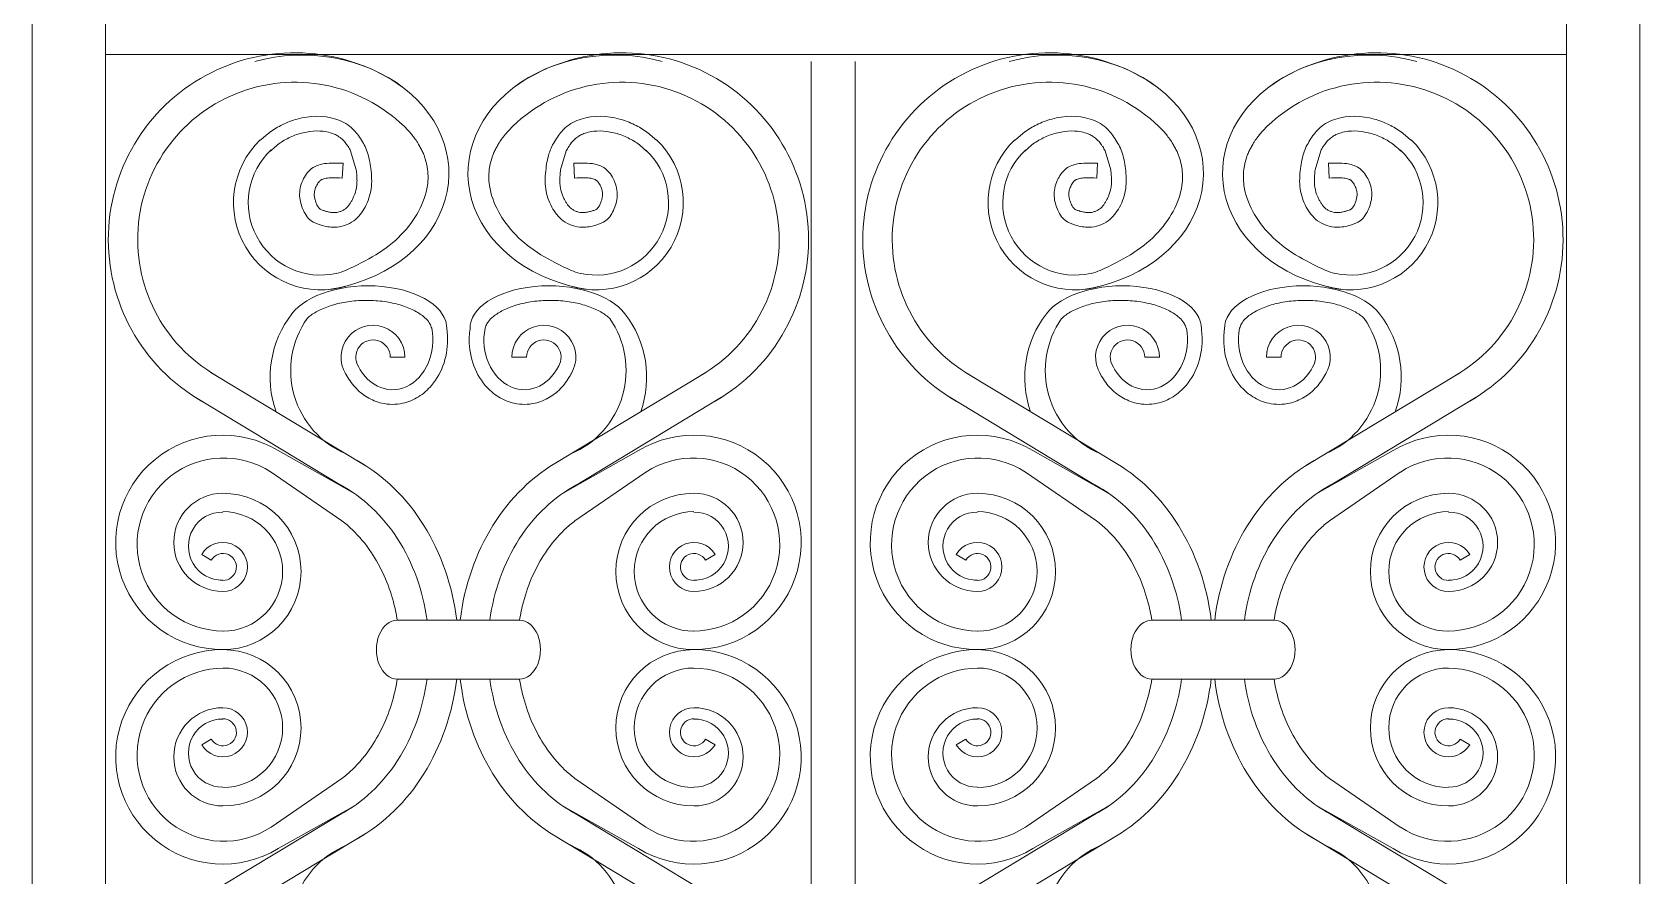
# Model space of a CAD drawing. Header units: millimetres. Extents: x -644 to 652, y 0 to 1491.
# Drawn here: x -644.4 to -329.4, y 158.7 to 324 of the extents above; entities that cross this region are included whole.
import ezdxf

# ---------------------------------------------------------------- set-up
doc = ezdxf.new("R2010")
doc.units = ezdxf.units.MM
doc.layers.add('ceco.net 171', color=7, linetype='Continuous')

msp = doc.modelspace()

# ---------------------------------------------------------------- linework, layer by layer
at = {"layer": 'ceco.net 171', "lineweight": 5}
for p, q in [((-343.8, 14.4), (-343.8, 1360.38)), ((-329.4, 0), (-329.4, 1360.38)), ((-644.4, 0), (-644.4, 1308.96)), ((-630, 14.4), (-630, 1294.56)), ((-630, 319.58), (-343.8, 319.58)), ((-491.76, 87.84), (-491.76, 318.24)), ((-483.12, 87.84), (-483.12, 318.24)), ((-580.91, 297), (-582, 300.74)), ((-540.85, 297), (-539.76, 300.74)), ((-433.07, 297), (-434.16, 300.74)), ((-393.02, 297), (-391.92, 300.74)), ((-583.64, 295.4), (-583.49, 298.28)), ((-538.12, 295.4), (-538.27, 298.28)), ((-435.8, 295.4), (-435.65, 298.28)), ((-390.29, 295.4), (-390.43, 298.28)), ((-574.23, 260.31), (-571.35, 260.31)), ((-547.53, 260.31), (-550.41, 260.31)), ((-426.4, 260.31), (-423.52, 260.31)), ((-399.69, 260.31), (-402.57, 260.31)), ((-609.36, 257.33), (-578.8, 238.9)), ((-512.4, 257.33), (-542.96, 238.9)), ((-461.52, 257.33), (-430.96, 238.9)), ((-364.56, 257.33), (-395.13, 238.9)), ((-612.44, 252.46), (-581.25, 233.61)), ((-509.32, 252.46), (-540.51, 233.61)), ((-464.6, 252.46), (-433.42, 233.61)), ((-361.49, 252.46), (-392.67, 233.61)), ((-596.17, 242.02), (-581.25, 233.61)), ((-525.59, 242.02), (-540.51, 233.61)), ((-448.33, 242.02), (-433.42, 233.61)), ((-377.76, 242.02), (-392.67, 233.61)), ((-583.72, 228.29), (-597.59, 237.8)), ((-538.04, 228.29), (-524.17, 237.8)), ((-435.89, 228.29), (-449.76, 237.8)), ((-390.2, 228.29), (-376.33, 237.8)), ((-609.32, 220.57), (-611.18, 221.66)), ((-512.44, 220.57), (-510.58, 221.66)), ((-461.48, 220.57), (-463.34, 221.66)), ((-364.61, 220.57), (-362.74, 221.66)), ((-572.85, 208.8), (-548.91, 208.8)), ((-425.02, 208.8), (-401.07, 208.8)), ((-572.85, 197.28), (-548.91, 197.28)), ((-425.02, 197.28), (-401.07, 197.28)), ((-609.32, 185.51), (-611.18, 184.42)), ((-512.44, 185.51), (-510.58, 184.42)), ((-461.48, 185.51), (-463.34, 184.42)), ((-364.61, 185.51), (-362.74, 184.42)), ((-583.72, 177.79), (-597.59, 168.28)), ((-538.04, 177.79), (-524.17, 168.28)), ((-435.89, 177.79), (-449.76, 168.28)), ((-390.2, 177.79), (-376.33, 168.28)), ((-612.44, 153.62), (-581.25, 172.47)), ((-596.17, 164.06), (-581.25, 172.47)), ((-509.32, 153.62), (-540.51, 172.47)), ((-525.59, 164.06), (-540.51, 172.47)), ((-464.6, 153.62), (-433.42, 172.47)), ((-448.33, 164.06), (-433.42, 172.47)), ((-361.49, 153.62), (-392.67, 172.47)), ((-377.76, 164.06), (-392.67, 172.47)), ((-609.36, 148.75), (-578.8, 167.18)), ((-512.4, 148.75), (-542.96, 167.18)), ((-461.52, 148.75), (-430.96, 167.18)), ((-364.56, 148.75), (-395.13, 167.18))]:
    msp.add_line(p, q, dxfattribs=at)
for centre, radius, start, end in [((-592.92, 283.37), 36.56, 54.7392, 239.9728), ((-528.84, 283.37), 36.56, 300.0272, 125.2608), ((-445.08, 283.37), 36.56, 54.7392, 239.9728), ((-381, 283.37), 36.56, 300.0272, 125.2608), ((-592.92, 283.37), 30.8, 41.7753, 240.0947), ((-528.84, 283.37), 30.8, 299.9053, 138.2247), ((-445.08, 283.37), 30.8, 41.7753, 240.0947), ((-381, 283.37), 30.8, 299.9053, 138.2247), ((-587.87, 290.58), 17.07, 133.9258, 287.5984), ((-533.89, 290.58), 17.07, 252.4016, 46.0742), ((-440.04, 290.58), 17.07, 133.9258, 287.5984), ((-386.05, 290.58), 17.07, 252.4016, 46.0742), ((-587.87, 290.58), 14.19, 133.0671, 282.7691), ((-533.89, 290.58), 14.19, 257.2309, 46.9329), ((-440.04, 290.58), 14.19, 133.0671, 282.7691), ((-386.05, 290.58), 14.19, 257.2309, 46.9329), ((-577.59, 256.41), 20.18, 142.0673, 199.6088), ((-576, 257.71), 17.74, 144.969, 247.2034), ((-545.76, 257.71), 17.74, 292.7966, 35.031), ((-544.17, 256.41), 20.18, 340.3912, 37.9327), ((-429.75, 256.41), 20.18, 142.0673, 199.6088), ((-428.16, 257.71), 17.74, 144.969, 247.2034), ((-397.93, 257.71), 17.74, 292.7966, 35.031), ((-396.33, 256.41), 20.18, 340.3912, 37.9327), ((-577.62, 260.31), 6.26, 0, 211.8305), ((-544.14, 260.31), 6.26, 328.1695, 180), ((-429.78, 260.31), 6.26, 0, 211.8305), ((-396.31, 260.31), 6.26, 328.1695, 180), ((-577.62, 260.31), 3.38, 0, 213.3605), ((-544.14, 260.31), 3.38, 326.6395, 180), ((-429.78, 260.31), 3.38, 0, 213.3605), ((-396.31, 260.31), 3.38, 326.6395, 180), ((-607.03, 224.04), 21, 58.8535, 270), ((-514.73, 224.04), 21, 270, 121.1465), ((-459.19, 224.04), 21, 58.8535, 270), ((-366.89, 224.04), 21, 270, 121.1465), ((-606.88, 223.62), 16.95, 56.7739, 269.8309), ((-514.88, 223.62), 16.95, 270.1691, 123.2261), ((-459.05, 223.62), 16.95, 56.7739, 269.8309), ((-367.04, 223.62), 16.95, 270.1691, 123.2261), ((-607.03, 224.04), 9.62, 90, 270), ((-607.03, 218.35), 15.31, 270, 90), ((-514.73, 218.35), 15.31, 90, 270), ((-514.73, 224.04), 9.62, 270, 90), ((-459.19, 224.04), 9.62, 90, 270), ((-459.19, 218.35), 15.31, 270, 90), ((-366.89, 218.35), 15.31, 90, 270), ((-366.89, 224.04), 9.62, 270, 90), ((-607.12, 223.3), 6.67, 89.2306, 270.7694), ((-607.03, 218.35), 11.71, 270, 90), ((-514.73, 218.35), 11.71, 90, 270), ((-514.64, 223.3), 6.67, 269.2306, 90.7694), ((-459.28, 223.3), 6.67, 89.2306, 270.7694), ((-459.19, 218.35), 11.71, 270, 90), ((-366.89, 218.35), 11.71, 90, 270), ((-366.8, 223.3), 6.67, 269.2306, 90.7694), ((-607.03, 219.23), 4.81, 270, 149.668), ((-514.73, 219.23), 4.81, 30.332, 270), ((-459.19, 219.23), 4.81, 270, 149.668), ((-366.89, 219.23), 4.81, 30.332, 270), ((-607.03, 219.23), 2.65, 257.8751, 149.668), ((-514.73, 219.23), 2.65, 30.332, 282.1249), ((-459.19, 219.23), 2.65, 257.8751, 149.668), ((-366.89, 219.23), 2.65, 30.332, 282.1249), ((-607.03, 182.04), 21, 90, 301.1465), ((-607.03, 187.73), 15.31, 270, 90), ((-514.73, 187.73), 15.31, 90, 270), ((-514.73, 182.04), 21, 238.8535, 90), ((-459.19, 182.04), 21, 90, 301.1465), ((-459.19, 187.73), 15.31, 270, 90), ((-366.89, 187.73), 15.31, 90, 270), ((-366.89, 182.04), 21, 238.8535, 90), ((-606.88, 182.46), 16.95, 90.1691, 303.2261), ((-607.03, 187.73), 11.71, 270, 90), ((-514.73, 187.73), 11.71, 90, 270), ((-514.88, 182.46), 16.95, 236.7739, 89.8309), ((-459.05, 182.46), 16.95, 90.1691, 303.2261), ((-459.19, 187.73), 11.71, 270, 90), ((-366.89, 187.73), 11.71, 90, 270), ((-367.04, 182.46), 16.95, 236.7739, 89.8309), ((-607.03, 182.04), 9.62, 90, 270), ((-607.12, 182.78), 6.67, 89.2306, 270.7694), ((-607.03, 186.85), 4.81, 210.332, 90), ((-607.03, 186.85), 2.65, 210.332, 102.1249), ((-514.73, 186.85), 4.81, 90, 329.668), ((-514.73, 186.85), 2.65, 77.8751, 329.668), ((-514.73, 182.04), 9.62, 270, 90), ((-514.64, 182.78), 6.67, 269.2306, 90.7694), ((-459.19, 182.04), 9.62, 90, 270), ((-459.28, 182.78), 6.67, 89.2306, 270.7694), ((-459.19, 186.85), 4.81, 210.332, 90), ((-459.19, 186.85), 2.65, 210.332, 102.1249), ((-366.89, 186.85), 4.81, 90, 329.668), ((-366.89, 186.85), 2.65, 77.8751, 329.668), ((-366.89, 182.04), 9.62, 270, 90), ((-366.8, 182.78), 6.67, 269.2306, 90.7694), ((-576, 148.37), 17.74, 112.7966, 215.031), ((-545.76, 148.37), 17.74, 324.969, 67.2034), ((-428.16, 148.37), 17.74, 112.7966, 215.031), ((-397.93, 148.37), 17.74, 324.969, 67.2034)]:
    msp.add_arc(centre, radius, start, end, dxfattribs=at)
at = {"layer": 'ceco.net 171', "lineweight": 5, "extrusion": (0, 0, -1)}
for centre, major_axis, ratio, start_param, end_param in [((-591.48, 296.34), (28.73, 0), 0.80574, 4.382099, 7.67346), ((-443.64, 296.34), (28.73, 0), 0.80574, 4.382099, 7.67346), ((-578.9, 265.78), (15.75, 0.24), 0.540403, 3.533318, 6.304646), ((-431.06, 265.78), (15.75, 0.24), 0.540403, 3.533318, 6.304646), ((-573.78, 263.71), (-0.07, -9.76), 0.809333, 4.46848, 7.392493), ((-425.94, 263.71), (-0.07, -9.76), 0.809333, 4.46848, 7.392493), ((-595.44, 203.04), (0, 40.92), 0.844588, 0.439538, 1.429563), ((-447.6, 203.04), (0, 40.92), 0.844588, 0.439538, 1.429563), ((-572.85, 203.04), (0, -5.76), 0.714047, 6.283185, 9.424778), ((-425.02, 203.04), (0, -5.76), 0.714047, 6.283185, 9.424778), ((-526.32, 203.04), (0, -40.92), 0.844588, 0.439538, 1.429563), ((-378.48, 203.04), (0, -40.92), 0.844588, 0.439538, 1.429563)]:
    msp.add_ellipse(centre, major_axis=major_axis, ratio=ratio, start_param=start_param, end_param=end_param, dxfattribs=at)
at = {"layer": 'ceco.net 171', "lineweight": 5}
for centre, major_axis, ratio, start_param, end_param in [((-530.28, 296.34), (-28.73, 0), 0.80574, 4.382099, 7.67346), ((-382.44, 296.34), (-28.73, 0), 0.80574, 4.382099, 7.67346), ((-542.86, 265.78), (-15.75, 0.24), 0.540403, 3.533318, 6.304646), ((-395.02, 265.78), (-15.75, 0.24), 0.540403, 3.533318, 6.304646), ((-547.98, 263.71), (0.07, -9.76), 0.809333, 4.46848, 7.392493), ((-400.15, 263.71), (0.07, -9.76), 0.809333, 4.46848, 7.392493), ((-526.32, 203.04), (0, 40.92), 0.844588, 0.439538, 1.429563), ((-378.48, 203.04), (0, 40.92), 0.844588, 0.439538, 1.429563), ((-548.91, 203.04), (0, -5.76), 0.714047, 6.283185, 9.424778), ((-401.07, 203.04), (0, -5.76), 0.714047, 6.283185, 9.424778), ((-595.44, 203.04), (0, -40.92), 0.844588, 0.439538, 1.429563), ((-447.6, 203.04), (0, -40.92), 0.844588, 0.439538, 1.429563)]:
    msp.add_ellipse(centre, major_axis=major_axis, ratio=ratio, start_param=start_param, end_param=end_param, dxfattribs=at)
for points in [[(-599.66, 302.81), (-597.81, 304.38), (-595.39, 305.85), (-592.46, 306.95), (-584.93, 306.96), (-581.87, 305.28), (-580.07, 303.13), (-578.76, 300.55), (-578.04, 297.26), (-577.98, 293.3), (-579.18, 289.71), (-581.39, 287.02), (-585.17, 285.76), (-587.8, 286.18), (-589.78, 287.08), (-591.4, 289.41), (-592, 292.23), (-591.22, 295.28), (-589.36, 297.44), (-587.09, 298.22), (-583.49, 298.28)], [(-522.1, 302.81), (-523.95, 304.38), (-526.37, 305.85), (-529.3, 306.95), (-536.83, 306.96), (-539.89, 305.28), (-541.69, 303.13), (-543, 300.55), (-543.72, 297.26), (-543.78, 293.3), (-542.58, 289.71), (-540.37, 287.02), (-536.59, 285.76), (-533.96, 286.18), (-531.98, 287.08), (-530.36, 289.41), (-529.76, 292.23), (-530.54, 295.28), (-532.4, 297.44), (-534.67, 298.22), (-538.27, 298.28)], [(-451.82, 302.81), (-449.97, 304.38), (-447.56, 305.85), (-444.62, 306.95), (-437.09, 306.96), (-434.04, 305.28), (-432.24, 303.13), (-430.92, 300.55), (-430.2, 297.26), (-430.14, 293.3), (-431.34, 289.71), (-433.56, 287.02), (-437.33, 285.76), (-439.97, 286.18), (-441.95, 287.08), (-443.56, 289.41), (-444.16, 292.23), (-443.38, 295.28), (-441.53, 297.44), (-439.25, 298.22), (-435.65, 298.28)], [(-374.26, 302.81), (-376.11, 304.38), (-378.53, 305.85), (-381.46, 306.95), (-388.99, 306.96), (-392.05, 305.28), (-393.85, 303.13), (-395.17, 300.55), (-395.89, 297.26), (-395.95, 293.3), (-394.75, 289.71), (-392.53, 287.02), (-388.75, 285.76), (-386.12, 286.18), (-384.14, 287.08), (-382.52, 289.41), (-381.92, 292.23), (-382.7, 295.28), (-384.56, 297.44), (-386.84, 298.22), (-390.43, 298.28)], [(-567.54, 299.66), (-567.83, 300.39), (-568.24, 301.21), (-568.67, 301.99), (-569.02, 302.55), (-569.7, 303.5), (-570.07, 303.98)], [(-554.22, 299.66), (-553.93, 300.39), (-553.52, 301.21), (-553.09, 301.99), (-552.74, 302.55), (-552.06, 303.5), (-551.69, 303.98)], [(-419.71, 299.66), (-419.99, 300.39), (-420.4, 301.21), (-420.84, 301.99), (-421.18, 302.55), (-421.86, 303.5), (-422.23, 303.98)], [(-406.38, 299.66), (-406.1, 300.39), (-405.69, 301.21), (-405.25, 301.99), (-404.91, 302.55), (-404.23, 303.5), (-403.85, 303.98)]]:
    msp.add_spline(points, degree=3, dxfattribs=at)
for points, knots in [([(-597.73, 300.67), (-597.53, 300.85), (-597.33, 301.03), (-596.77, 301.53), (-596.42, 301.82), (-595.74, 302.33), (-595.38, 302.57), (-594.63, 303.01), (-594.23, 303.22), (-593.42, 303.59), (-593.01, 303.75), (-591.75, 304.19), (-590.86, 304.4), (-589.09, 304.63), (-588.22, 304.65), (-586.9, 304.5), (-586.43, 304.4), (-585.63, 304.17), (-585.3, 304.04), (-584.73, 303.78), (-584.5, 303.64), (-584.14, 303.41), (-584.01, 303.32), (-583.8, 303.14), (-583.71, 303.06), (-583.53, 302.89), (-583.43, 302.79), (-583.16, 302.49), (-582.97, 302.25), (-582.69, 301.85), (-582.59, 301.71), (-582.31, 301.28), (-582.14, 301.01), (-582, 300.74)], [0, 0, 0, 0, 1.123683, 1.123683, 3.371048, 3.371048, 5.618413, 5.618413, 7.865778, 7.865778, 10.113144, 10.113144, 14.607874, 14.607874, 19.102605, 19.102605, 21.78626, 21.78626, 23.843147, 23.843147, 25.512311, 25.512311, 26.580255, 26.580255, 27.424827, 27.424827, 28.2694, 28.2694, 29.958544, 29.958544, 30.86147, 30.86147, 32.479575, 32.479575, 32.479575, 32.479575]), ([(-524.03, 300.67), (-524.23, 300.85), (-524.43, 301.03), (-524.99, 301.53), (-525.34, 301.82), (-526.02, 302.33), (-526.38, 302.57), (-527.13, 303.01), (-527.53, 303.22), (-528.34, 303.59), (-528.75, 303.75), (-530.01, 304.19), (-530.9, 304.4), (-532.67, 304.63), (-533.54, 304.65), (-534.86, 304.5), (-535.33, 304.4), (-536.13, 304.17), (-536.46, 304.04), (-537.03, 303.78), (-537.26, 303.64), (-537.62, 303.41), (-537.75, 303.32), (-537.96, 303.14), (-538.05, 303.06), (-538.23, 302.89), (-538.33, 302.79), (-538.6, 302.49), (-538.79, 302.25), (-539.07, 301.85), (-539.17, 301.71), (-539.45, 301.28), (-539.62, 301.01), (-539.76, 300.74)], [0, 0, 0, 0, 1.123683, 1.123683, 3.371048, 3.371048, 5.618413, 5.618413, 7.865778, 7.865778, 10.113144, 10.113144, 14.607874, 14.607874, 19.102605, 19.102605, 21.78626, 21.78626, 23.843147, 23.843147, 25.512311, 25.512311, 26.580255, 26.580255, 27.424827, 27.424827, 28.2694, 28.2694, 29.958544, 29.958544, 30.86147, 30.86147, 32.479575, 32.479575, 32.479575, 32.479575]), ([(-449.89, 300.67), (-449.69, 300.85), (-449.5, 301.03), (-448.94, 301.53), (-448.58, 301.82), (-447.91, 302.33), (-447.55, 302.57), (-446.79, 303.01), (-446.4, 303.22), (-445.59, 303.59), (-445.18, 303.75), (-443.91, 304.19), (-443.02, 304.4), (-441.26, 304.63), (-440.38, 304.65), (-439.07, 304.5), (-438.59, 304.4), (-437.79, 304.17), (-437.46, 304.04), (-436.9, 303.78), (-436.66, 303.64), (-436.31, 303.41), (-436.18, 303.32), (-435.96, 303.14), (-435.87, 303.06), (-435.69, 302.89), (-435.6, 302.79), (-435.32, 302.49), (-435.13, 302.25), (-434.85, 301.85), (-434.75, 301.71), (-434.47, 301.28), (-434.31, 301.01), (-434.16, 300.74)], [0, 0, 0, 0, 1.123683, 1.123683, 3.371048, 3.371048, 5.618413, 5.618413, 7.865778, 7.865778, 10.113144, 10.113144, 14.607874, 14.607874, 19.102605, 19.102605, 21.78626, 21.78626, 23.843147, 23.843147, 25.512311, 25.512311, 26.580255, 26.580255, 27.424827, 27.424827, 28.2694, 28.2694, 29.958544, 29.958544, 30.86147, 30.86147, 32.479575, 32.479575, 32.479575, 32.479575]), ([(-376.2, 300.67), (-376.4, 300.85), (-376.59, 301.03), (-377.15, 301.53), (-377.5, 301.82), (-378.18, 302.33), (-378.54, 302.57), (-379.29, 303.01), (-379.69, 303.22), (-380.5, 303.59), (-380.91, 303.75), (-382.18, 304.19), (-383.06, 304.4), (-384.83, 304.63), (-385.7, 304.65), (-387.02, 304.5), (-387.49, 304.4), (-388.29, 304.17), (-388.63, 304.04), (-389.19, 303.78), (-389.43, 303.64), (-389.78, 303.41), (-389.91, 303.32), (-390.13, 303.14), (-390.21, 303.06), (-390.4, 302.89), (-390.49, 302.79), (-390.77, 302.49), (-390.95, 302.25), (-391.24, 301.85), (-391.34, 301.71), (-391.61, 301.28), (-391.78, 301.01), (-391.92, 300.74)], [0, 0, 0, 0, 1.123683, 1.123683, 3.371048, 3.371048, 5.618413, 5.618413, 7.865778, 7.865778, 10.113144, 10.113144, 14.607874, 14.607874, 19.102605, 19.102605, 21.78626, 21.78626, 23.843147, 23.843147, 25.512311, 25.512311, 26.580255, 26.580255, 27.424827, 27.424827, 28.2694, 28.2694, 29.958544, 29.958544, 30.86147, 30.86147, 32.479575, 32.479575, 32.479575, 32.479575]), ([(-567.54, 299.66), (-567.39, 299.21), (-567.26, 298.76), (-567.09, 298.05), (-567.04, 297.8), (-566.99, 297.54)], [6.1662406, 6.1662406, 6.1662406, 6.1662406, 6.2423348, 6.2423348, 6.2831853, 6.2831853, 6.2831853, 6.2831853]), ([(-554.22, 299.66), (-554.37, 299.21), (-554.5, 298.76), (-554.67, 298.05), (-554.72, 297.8), (-554.77, 297.54)], [6.1662406, 6.1662406, 6.1662406, 6.1662406, 6.2423348, 6.2423348, 6.2831853, 6.2831853, 6.2831853, 6.2831853]), ([(-419.71, 299.66), (-419.56, 299.21), (-419.42, 298.76), (-419.25, 298.05), (-419.2, 297.8), (-419.16, 297.54)], [6.1662406, 6.1662406, 6.1662406, 6.1662406, 6.2423348, 6.2423348, 6.2831853, 6.2831853, 6.2831853, 6.2831853]), ([(-406.38, 299.66), (-406.53, 299.21), (-406.66, 298.76), (-406.83, 298.05), (-406.88, 297.8), (-406.93, 297.54)], [6.1662406, 6.1662406, 6.1662406, 6.1662406, 6.2423348, 6.2423348, 6.2831853, 6.2831853, 6.2831853, 6.2831853]), ([(-580.91, 297), (-580.88, 296.82), (-580.86, 296.63), (-580.82, 296.27), (-580.81, 296.09), (-580.77, 295.56), (-580.75, 295.22), (-580.75, 294.59), (-580.76, 294.31), (-580.81, 293.81), (-580.84, 293.6), (-580.98, 292.88), (-581.13, 292.36), (-581.43, 291.64), (-581.53, 291.42), (-581.74, 291.02), (-581.84, 290.83), (-582.06, 290.48), (-582.17, 290.32), (-582.43, 289.98), (-582.58, 289.81), (-582.83, 289.56), (-582.93, 289.47), (-583.11, 289.33), (-583.19, 289.27), (-583.35, 289.16), (-583.44, 289.11), (-583.72, 288.97), (-583.93, 288.88), (-584.32, 288.76), (-584.51, 288.71), (-584.83, 288.66), (-584.96, 288.65), (-585.2, 288.64), (-585.31, 288.64), (-585.54, 288.65), (-585.66, 288.66), (-586.04, 288.7), (-586.32, 288.76), (-586.72, 288.86), (-586.83, 288.89), (-587.01, 288.95), (-587.1, 288.97), (-587.25, 289.02), (-587.32, 289.04), (-587.52, 289.11), (-587.64, 289.16), (-587.82, 289.24), (-587.89, 289.27), (-587.97, 289.32), (-588, 289.34), (-588.03, 289.36), (-588.04, 289.37), (-588.07, 289.39), (-588.08, 289.41), (-588.14, 289.46), (-588.18, 289.5), (-588.33, 289.69), (-588.46, 289.91), (-588.64, 290.28), (-588.69, 290.39), (-588.83, 290.73), (-588.9, 290.95), (-589.02, 291.38), (-589.06, 291.58), (-589.11, 291.9), (-589.12, 292.03), (-589.12, 292.26), (-589.12, 292.37), (-589.1, 292.59), (-589.08, 292.71), (-589.02, 293.06), (-588.95, 293.3), (-588.79, 293.7), (-588.72, 293.85), (-588.56, 294.15), (-588.48, 294.29), (-588.3, 294.55), (-588.2, 294.67), (-588.03, 294.84), (-587.96, 294.91), (-587.84, 294.99), (-587.81, 295.02), (-587.71, 295.07), (-587.65, 295.1), (-587.39, 295.21), (-587.11, 295.29), (-586.61, 295.38), (-586.41, 295.4), (-586.01, 295.44), (-585.79, 295.45), (-584.99, 295.47), (-584.35, 295.44), (-583.64, 295.4)], [39.40964, 39.40964, 39.40964, 39.40964, 40.263885, 40.263885, 41.11813, 41.11813, 42.826621, 42.826621, 44.415377, 44.415377, 45.682644, 45.682644, 48.730737, 48.730737, 50.027553, 50.027553, 51.202571, 51.202571, 52.377588, 52.377588, 53.886801, 53.886801, 54.92, 54.92, 55.697644, 55.697644, 56.475287, 56.475287, 58.030574, 58.030574, 59.400071, 59.400071, 60.375415, 60.375415, 61.213533, 61.213533, 62.051652, 62.051652, 63.727889, 63.727889, 64.280533, 64.280533, 64.707994, 64.707994, 65.135455, 65.135455, 65.990377, 65.990377, 66.748526, 66.748526, 67.248959, 67.248959, 67.632549, 67.632549, 68.01614, 68.01614, 68.78332, 68.78332, 70.650106, 70.650106, 71.353696, 71.353696, 72.760876, 72.760876, 74.187857, 74.187857, 75.172622, 75.172622, 76.054893, 76.054893, 76.937163, 76.937163, 78.701705, 78.701705, 79.831948, 79.831948, 80.962191, 80.962191, 82.190127, 82.190127, 83.285176, 83.285176, 84.004327, 84.004327, 84.723478, 84.723478, 86.746625, 86.746625, 87.89711, 87.89711, 89.047594, 89.047594, 92.020926, 92.020926, 92.020926, 92.020926]), ([(-566.99, 297.54), (-566.8, 296.36), (-566.78, 295.15), (-567.21, 292.21), (-567.82, 290.51), (-569.58, 287.24), (-570.73, 285.68), (-573.54, 282.81), (-575.2, 281.5), (-578.9, 279.27), (-580.87, 278.23), (-583.54, 277.06), (-584.13, 276.89), (-584.74, 276.73)], [6.283185, 6.283185, 6.283185, 6.283185, 6.470715, 6.470715, 6.734977, 6.734977, 6.999238, 6.999238, 7.2635, 7.2635, 7.527762, 7.527762, 7.597233, 7.597233, 7.597233, 7.597233]), ([(-554.77, 297.54), (-554.96, 296.36), (-554.98, 295.15), (-554.55, 292.21), (-553.94, 290.51), (-552.18, 287.24), (-551.03, 285.68), (-548.22, 282.81), (-546.56, 281.5), (-542.86, 279.27), (-540.89, 278.23), (-538.22, 277.06), (-537.63, 276.89), (-537.02, 276.73)], [6.283185, 6.283185, 6.283185, 6.283185, 6.470715, 6.470715, 6.734977, 6.734977, 6.999238, 6.999238, 7.2635, 7.2635, 7.527762, 7.527762, 7.597233, 7.597233, 7.597233, 7.597233]), ([(-540.85, 297), (-540.88, 296.82), (-540.9, 296.63), (-540.94, 296.27), (-540.95, 296.09), (-540.99, 295.56), (-541.01, 295.22), (-541.01, 294.59), (-541, 294.31), (-540.95, 293.81), (-540.92, 293.6), (-540.78, 292.88), (-540.63, 292.36), (-540.33, 291.64), (-540.23, 291.42), (-540.02, 291.02), (-539.92, 290.83), (-539.7, 290.48), (-539.59, 290.32), (-539.33, 289.98), (-539.18, 289.81), (-538.93, 289.56), (-538.83, 289.47), (-538.65, 289.33), (-538.57, 289.27), (-538.41, 289.16), (-538.32, 289.11), (-538.04, 288.97), (-537.83, 288.88), (-537.44, 288.76), (-537.25, 288.71), (-536.93, 288.66), (-536.8, 288.65), (-536.56, 288.64), (-536.45, 288.64), (-536.22, 288.65), (-536.1, 288.66), (-535.72, 288.7), (-535.44, 288.76), (-535.04, 288.86), (-534.93, 288.89), (-534.75, 288.95), (-534.66, 288.97), (-534.51, 289.02), (-534.44, 289.04), (-534.24, 289.11), (-534.12, 289.16), (-533.94, 289.24), (-533.87, 289.27), (-533.79, 289.32), (-533.76, 289.34), (-533.73, 289.36), (-533.72, 289.37), (-533.69, 289.39), (-533.68, 289.41), (-533.62, 289.46), (-533.58, 289.5), (-533.43, 289.69), (-533.3, 289.91), (-533.12, 290.28), (-533.07, 290.39), (-532.93, 290.73), (-532.86, 290.95), (-532.74, 291.38), (-532.7, 291.58), (-532.65, 291.9), (-532.64, 292.03), (-532.64, 292.26), (-532.64, 292.37), (-532.66, 292.59), (-532.68, 292.71), (-532.74, 293.06), (-532.81, 293.3), (-532.97, 293.7), (-533.04, 293.85), (-533.2, 294.15), (-533.28, 294.29), (-533.46, 294.55), (-533.56, 294.67), (-533.73, 294.84), (-533.8, 294.91), (-533.92, 294.99), (-533.95, 295.02), (-534.05, 295.07), (-534.11, 295.1), (-534.37, 295.21), (-534.65, 295.29), (-535.15, 295.38), (-535.35, 295.4), (-535.75, 295.44), (-535.97, 295.45), (-536.77, 295.47), (-537.41, 295.44), (-538.12, 295.4)], [39.40964, 39.40964, 39.40964, 39.40964, 40.263885, 40.263885, 41.11813, 41.11813, 42.826621, 42.826621, 44.415377, 44.415377, 45.682644, 45.682644, 48.730737, 48.730737, 50.027553, 50.027553, 51.202571, 51.202571, 52.377588, 52.377588, 53.886801, 53.886801, 54.92, 54.92, 55.697644, 55.697644, 56.475287, 56.475287, 58.030574, 58.030574, 59.400071, 59.400071, 60.375415, 60.375415, 61.213533, 61.213533, 62.051652, 62.051652, 63.727889, 63.727889, 64.280533, 64.280533, 64.707994, 64.707994, 65.135455, 65.135455, 65.990377, 65.990377, 66.748526, 66.748526, 67.248959, 67.248959, 67.632549, 67.632549, 68.01614, 68.01614, 68.78332, 68.78332, 70.650106, 70.650106, 71.353696, 71.353696, 72.760876, 72.760876, 74.187857, 74.187857, 75.172622, 75.172622, 76.054893, 76.054893, 76.937163, 76.937163, 78.701705, 78.701705, 79.831948, 79.831948, 80.962191, 80.962191, 82.190127, 82.190127, 83.285176, 83.285176, 84.004327, 84.004327, 84.723478, 84.723478, 86.746625, 86.746625, 87.89711, 87.89711, 89.047594, 89.047594, 92.020926, 92.020926, 92.020926, 92.020926]), ([(-433.07, 297), (-433.05, 296.82), (-433.02, 296.63), (-432.99, 296.27), (-432.97, 296.09), (-432.93, 295.56), (-432.92, 295.22), (-432.91, 294.59), (-432.93, 294.31), (-432.97, 293.81), (-433, 293.6), (-433.14, 292.88), (-433.3, 292.36), (-433.6, 291.64), (-433.7, 291.42), (-433.9, 291.02), (-434.01, 290.83), (-434.22, 290.48), (-434.33, 290.32), (-434.59, 289.98), (-434.74, 289.81), (-434.99, 289.56), (-435.09, 289.47), (-435.27, 289.33), (-435.35, 289.27), (-435.52, 289.16), (-435.61, 289.11), (-435.89, 288.97), (-436.09, 288.88), (-436.48, 288.76), (-436.67, 288.71), (-436.99, 288.66), (-437.12, 288.65), (-437.36, 288.64), (-437.47, 288.64), (-437.7, 288.65), (-437.82, 288.66), (-438.2, 288.7), (-438.48, 288.76), (-438.88, 288.86), (-438.99, 288.89), (-439.18, 288.95), (-439.26, 288.97), (-439.41, 289.02), (-439.48, 289.04), (-439.69, 289.11), (-439.8, 289.16), (-439.98, 289.24), (-440.05, 289.27), (-440.13, 289.32), (-440.16, 289.34), (-440.19, 289.36), (-440.2, 289.37), (-440.23, 289.39), (-440.25, 289.41), (-440.3, 289.46), (-440.34, 289.5), (-440.49, 289.69), (-440.63, 289.91), (-440.8, 290.28), (-440.85, 290.39), (-440.99, 290.73), (-441.07, 290.95), (-441.19, 291.38), (-441.23, 291.58), (-441.27, 291.9), (-441.28, 292.03), (-441.28, 292.26), (-441.28, 292.37), (-441.26, 292.59), (-441.24, 292.71), (-441.18, 293.06), (-441.11, 293.3), (-440.95, 293.7), (-440.88, 293.85), (-440.72, 294.15), (-440.64, 294.29), (-440.46, 294.55), (-440.36, 294.67), (-440.19, 294.84), (-440.12, 294.91), (-440.01, 294.99), (-439.97, 295.02), (-439.87, 295.07), (-439.81, 295.1), (-439.55, 295.21), (-439.28, 295.29), (-438.77, 295.38), (-438.58, 295.4), (-438.17, 295.44), (-437.96, 295.45), (-437.16, 295.47), (-436.51, 295.44), (-435.8, 295.4)], [39.40964, 39.40964, 39.40964, 39.40964, 40.263885, 40.263885, 41.11813, 41.11813, 42.826621, 42.826621, 44.415377, 44.415377, 45.682644, 45.682644, 48.730737, 48.730737, 50.027553, 50.027553, 51.202571, 51.202571, 52.377588, 52.377588, 53.886801, 53.886801, 54.92, 54.92, 55.697644, 55.697644, 56.475287, 56.475287, 58.030574, 58.030574, 59.400071, 59.400071, 60.375415, 60.375415, 61.213533, 61.213533, 62.051652, 62.051652, 63.727889, 63.727889, 64.280533, 64.280533, 64.707994, 64.707994, 65.135455, 65.135455, 65.990377, 65.990377, 66.748526, 66.748526, 67.248959, 67.248959, 67.632549, 67.632549, 68.01614, 68.01614, 68.78332, 68.78332, 70.650106, 70.650106, 71.353696, 71.353696, 72.760876, 72.760876, 74.187857, 74.187857, 75.172622, 75.172622, 76.054893, 76.054893, 76.937163, 76.937163, 78.701705, 78.701705, 79.831948, 79.831948, 80.962191, 80.962191, 82.190127, 82.190127, 83.285176, 83.285176, 84.004327, 84.004327, 84.723478, 84.723478, 86.746625, 86.746625, 87.89711, 87.89711, 89.047594, 89.047594, 92.020926, 92.020926, 92.020926, 92.020926]), ([(-419.16, 297.54), (-418.97, 296.36), (-418.94, 295.15), (-419.38, 292.21), (-419.98, 290.51), (-421.74, 287.24), (-422.9, 285.68), (-425.71, 282.81), (-427.36, 281.5), (-431.06, 279.27), (-433.04, 278.23), (-435.7, 277.06), (-436.3, 276.89), (-436.9, 276.73)], [6.283185, 6.283185, 6.283185, 6.283185, 6.470715, 6.470715, 6.734977, 6.734977, 6.999238, 6.999238, 7.2635, 7.2635, 7.527762, 7.527762, 7.597233, 7.597233, 7.597233, 7.597233]), ([(-406.93, 297.54), (-407.12, 296.36), (-407.14, 295.15), (-406.71, 292.21), (-406.11, 290.51), (-404.35, 287.24), (-403.19, 285.68), (-400.38, 282.81), (-398.72, 281.5), (-395.03, 279.27), (-393.05, 278.23), (-390.38, 277.06), (-389.79, 276.89), (-389.19, 276.73)], [6.283185, 6.283185, 6.283185, 6.283185, 6.470715, 6.470715, 6.734977, 6.734977, 6.999238, 6.999238, 7.2635, 7.2635, 7.527762, 7.527762, 7.597233, 7.597233, 7.597233, 7.597233]), ([(-393.02, 297), (-393.04, 296.82), (-393.06, 296.63), (-393.1, 296.27), (-393.12, 296.09), (-393.16, 295.56), (-393.17, 295.22), (-393.17, 294.59), (-393.16, 294.31), (-393.11, 293.81), (-393.08, 293.6), (-392.95, 292.88), (-392.79, 292.36), (-392.49, 291.64), (-392.39, 291.42), (-392.18, 291.02), (-392.08, 290.83), (-391.86, 290.48), (-391.75, 290.32), (-391.49, 289.98), (-391.35, 289.81), (-391.1, 289.56), (-390.99, 289.47), (-390.82, 289.33), (-390.74, 289.27), (-390.57, 289.16), (-390.48, 289.11), (-390.2, 288.97), (-390, 288.88), (-389.6, 288.76), (-389.42, 288.71), (-389.09, 288.66), (-388.96, 288.65), (-388.72, 288.64), (-388.61, 288.64), (-388.38, 288.65), (-388.26, 288.66), (-387.88, 288.7), (-387.61, 288.76), (-387.2, 288.86), (-387.1, 288.89), (-386.91, 288.95), (-386.83, 288.97), (-386.67, 289.02), (-386.6, 289.04), (-386.4, 289.11), (-386.28, 289.16), (-386.1, 289.24), (-386.03, 289.27), (-385.95, 289.32), (-385.93, 289.34), (-385.89, 289.36), (-385.88, 289.37), (-385.85, 289.39), (-385.84, 289.41), (-385.79, 289.46), (-385.75, 289.5), (-385.59, 289.69), (-385.46, 289.91), (-385.28, 290.28), (-385.24, 290.39), (-385.1, 290.73), (-385.02, 290.95), (-384.9, 291.38), (-384.86, 291.58), (-384.82, 291.9), (-384.81, 292.03), (-384.8, 292.26), (-384.81, 292.37), (-384.82, 292.59), (-384.84, 292.71), (-384.91, 293.06), (-384.98, 293.3), (-385.13, 293.7), (-385.2, 293.85), (-385.36, 294.15), (-385.45, 294.29), (-385.63, 294.55), (-385.72, 294.67), (-385.89, 294.84), (-385.97, 294.91), (-386.08, 294.99), (-386.12, 295.02), (-386.22, 295.07), (-386.27, 295.1), (-386.54, 295.21), (-386.81, 295.29), (-387.31, 295.38), (-387.51, 295.4), (-387.92, 295.44), (-388.13, 295.45), (-388.93, 295.47), (-389.57, 295.44), (-390.29, 295.4)], [39.40964, 39.40964, 39.40964, 39.40964, 40.263885, 40.263885, 41.11813, 41.11813, 42.826621, 42.826621, 44.415377, 44.415377, 45.682644, 45.682644, 48.730737, 48.730737, 50.027553, 50.027553, 51.202571, 51.202571, 52.377588, 52.377588, 53.886801, 53.886801, 54.92, 54.92, 55.697644, 55.697644, 56.475287, 56.475287, 58.030574, 58.030574, 59.400071, 59.400071, 60.375415, 60.375415, 61.213533, 61.213533, 62.051652, 62.051652, 63.727889, 63.727889, 64.280533, 64.280533, 64.707994, 64.707994, 65.135455, 65.135455, 65.990377, 65.990377, 66.748526, 66.748526, 67.248959, 67.248959, 67.632549, 67.632549, 68.01614, 68.01614, 68.78332, 68.78332, 70.650106, 70.650106, 71.353696, 71.353696, 72.760876, 72.760876, 74.187857, 74.187857, 75.172622, 75.172622, 76.054893, 76.054893, 76.937163, 76.937163, 78.701705, 78.701705, 79.831948, 79.831948, 80.962191, 80.962191, 82.190127, 82.190127, 83.285176, 83.285176, 84.004327, 84.004327, 84.723478, 84.723478, 86.746625, 86.746625, 87.89711, 87.89711, 89.047594, 89.047594, 92.020926, 92.020926, 92.020926, 92.020926]), ([(-590.52, 267.89), (-590.35, 268.06), (-590.15, 268.23), (-589.4, 268.82), (-588.73, 269.23), (-587.16, 269.98), (-586.26, 270.32), (-584.3, 270.88), (-583.24, 271.09), (-581.05, 271.38), (-579.91, 271.45), (-577.63, 271.44), (-576.5, 271.35), (-574.31, 271.05), (-573.26, 270.82), (-571.33, 270.25), (-570.44, 269.9), (-568.91, 269.14), (-568.26, 268.72), (-567.32, 267.96), (-567, 267.62), (-566.52, 266.99), (-566.37, 266.7), (-566.22, 266.29), (-566.19, 266.15), (-566.1, 266.01)], [6.793087, 6.793087, 6.793087, 6.793087, 6.89192, 6.89192, 7.134711, 7.134711, 7.377503, 7.377503, 7.620294, 7.620294, 7.863086, 7.863086, 8.105877, 8.105877, 8.348668, 8.348668, 8.59146, 8.59146, 8.834251, 8.834251, 9.032791, 9.032791, 9.231331, 9.231331, 9.352602, 9.352602, 9.352602, 9.352602]), ([(-531.24, 267.89), (-531.41, 268.06), (-531.61, 268.23), (-532.36, 268.82), (-533.03, 269.23), (-534.6, 269.98), (-535.5, 270.32), (-537.46, 270.88), (-538.52, 271.09), (-540.71, 271.38), (-541.85, 271.45), (-544.13, 271.44), (-545.26, 271.35), (-547.45, 271.05), (-548.5, 270.82), (-550.43, 270.25), (-551.32, 269.9), (-552.85, 269.14), (-553.5, 268.72), (-554.44, 267.96), (-554.76, 267.62), (-555.24, 266.99), (-555.39, 266.7), (-555.54, 266.29), (-555.57, 266.15), (-555.66, 266.01)], [6.793087, 6.793087, 6.793087, 6.793087, 6.89192, 6.89192, 7.134711, 7.134711, 7.377503, 7.377503, 7.620294, 7.620294, 7.863086, 7.863086, 8.105877, 8.105877, 8.348668, 8.348668, 8.59146, 8.59146, 8.834251, 8.834251, 9.032791, 9.032791, 9.231331, 9.231331, 9.352602, 9.352602, 9.352602, 9.352602]), ([(-442.68, 267.89), (-442.51, 268.06), (-442.32, 268.23), (-441.57, 268.82), (-440.9, 269.23), (-439.32, 269.98), (-438.42, 270.32), (-436.47, 270.88), (-435.41, 271.09), (-433.21, 271.38), (-432.07, 271.45), (-429.8, 271.44), (-428.66, 271.35), (-426.48, 271.05), (-425.43, 270.82), (-423.49, 270.25), (-422.61, 269.9), (-421.07, 269.14), (-420.42, 268.72), (-419.49, 267.96), (-419.16, 267.62), (-418.68, 266.99), (-418.53, 266.7), (-418.39, 266.29), (-418.35, 266.15), (-418.26, 266.01)], [6.793087, 6.793087, 6.793087, 6.793087, 6.89192, 6.89192, 7.134711, 7.134711, 7.377503, 7.377503, 7.620294, 7.620294, 7.863086, 7.863086, 8.105877, 8.105877, 8.348668, 8.348668, 8.59146, 8.59146, 8.834251, 8.834251, 9.032791, 9.032791, 9.231331, 9.231331, 9.352602, 9.352602, 9.352602, 9.352602]), ([(-383.4, 267.89), (-383.57, 268.06), (-383.77, 268.23), (-384.52, 268.82), (-385.19, 269.23), (-386.76, 269.98), (-387.66, 270.32), (-389.62, 270.88), (-390.68, 271.09), (-392.88, 271.38), (-394.01, 271.45), (-396.29, 271.44), (-397.42, 271.35), (-399.61, 271.05), (-400.66, 270.82), (-402.59, 270.25), (-403.48, 269.9), (-405.02, 269.14), (-405.67, 268.72), (-406.6, 267.96), (-406.93, 267.62), (-407.4, 266.99), (-407.55, 266.7), (-407.7, 266.29), (-407.73, 266.15), (-407.82, 266.01)], [6.793087, 6.793087, 6.793087, 6.793087, 6.89192, 6.89192, 7.134711, 7.134711, 7.377503, 7.377503, 7.620294, 7.620294, 7.863086, 7.863086, 8.105877, 8.105877, 8.348668, 8.348668, 8.59146, 8.59146, 8.834251, 8.834251, 9.032791, 9.032791, 9.231331, 9.231331, 9.352602, 9.352602, 9.352602, 9.352602]), ([(-563.15, 265.8), (-563.08, 265.33), (-563.03, 264.85), (-562.94, 262.63), (-563.17, 260.87), (-564.23, 257.59), (-565.06, 256.07), (-566.89, 253.91), (-567.75, 253.16), (-569.66, 251.96), (-570.71, 251.53), (-572.48, 251.14), (-573.17, 251.07), (-573.87, 251.07)], [4.532225, 4.532225, 4.532225, 4.532225, 4.65156, 4.65156, 5.083529, 5.083529, 5.515498, 5.515498, 5.808801, 5.808801, 6.102103, 6.102103, 6.283185, 6.283185, 6.283185, 6.283185]), ([(-558.61, 265.8), (-558.68, 265.33), (-558.73, 264.85), (-558.82, 262.63), (-558.59, 260.87), (-557.53, 257.59), (-556.7, 256.07), (-554.87, 253.91), (-554.01, 253.16), (-552.1, 251.96), (-551.05, 251.53), (-549.28, 251.14), (-548.59, 251.07), (-547.89, 251.07)], [4.532225, 4.532225, 4.532225, 4.532225, 4.65156, 4.65156, 5.083529, 5.083529, 5.515498, 5.515498, 5.808801, 5.808801, 6.102103, 6.102103, 6.283185, 6.283185, 6.283185, 6.283185]), ([(-415.31, 265.8), (-415.24, 265.33), (-415.2, 264.85), (-415.1, 262.63), (-415.34, 260.87), (-416.4, 257.59), (-417.22, 256.07), (-419.05, 253.91), (-419.91, 253.16), (-421.82, 251.96), (-422.87, 251.53), (-424.64, 251.14), (-425.34, 251.07), (-426.03, 251.07)], [4.532225, 4.532225, 4.532225, 4.532225, 4.65156, 4.65156, 5.083529, 5.083529, 5.515498, 5.515498, 5.808801, 5.808801, 6.102103, 6.102103, 6.283185, 6.283185, 6.283185, 6.283185]), ([(-410.78, 265.8), (-410.84, 265.33), (-410.89, 264.85), (-410.98, 262.63), (-410.75, 260.87), (-409.69, 257.59), (-408.86, 256.07), (-407.03, 253.91), (-406.17, 253.16), (-404.26, 251.96), (-403.21, 251.53), (-401.44, 251.14), (-400.75, 251.07), (-400.06, 251.07)], [4.532225, 4.532225, 4.532225, 4.532225, 4.65156, 4.65156, 5.083529, 5.083529, 5.515498, 5.515498, 5.808801, 5.808801, 6.102103, 6.102103, 6.283185, 6.283185, 6.283185, 6.283185]), ([(-573.87, 251.07), (-574.55, 251.08), (-575.23, 251.16), (-576.89, 251.54), (-577.86, 251.94), (-579.62, 253), (-580.43, 253.67), (-581.84, 255.2), (-582.44, 256.07), (-582.97, 257.08), (-583.01, 257.14), (-583.04, 257.21)], [6.283185, 6.283185, 6.283185, 6.283185, 6.461841, 6.461841, 6.730486, 6.730486, 6.99913, 6.99913, 7.267775, 7.267775, 7.286813, 7.286813, 7.286813, 7.286813]), ([(-547.89, 251.07), (-547.21, 251.08), (-546.53, 251.16), (-544.87, 251.54), (-543.9, 251.94), (-542.14, 253), (-541.33, 253.67), (-539.92, 255.2), (-539.32, 256.07), (-538.79, 257.08), (-538.75, 257.14), (-538.72, 257.21)], [6.283185, 6.283185, 6.283185, 6.283185, 6.461841, 6.461841, 6.730486, 6.730486, 6.99913, 6.99913, 7.267775, 7.267775, 7.286813, 7.286813, 7.286813, 7.286813]), ([(-426.03, 251.07), (-426.71, 251.08), (-427.39, 251.16), (-429.06, 251.54), (-430.02, 251.94), (-431.79, 253), (-432.59, 253.67), (-434, 255.2), (-434.61, 256.07), (-435.14, 257.08), (-435.17, 257.14), (-435.21, 257.21)], [6.283185, 6.283185, 6.283185, 6.283185, 6.461841, 6.461841, 6.730486, 6.730486, 6.99913, 6.99913, 7.267775, 7.267775, 7.286813, 7.286813, 7.286813, 7.286813]), ([(-400.06, 251.07), (-399.38, 251.08), (-398.69, 251.16), (-397.03, 251.54), (-396.07, 251.94), (-394.3, 253), (-393.49, 253.67), (-392.08, 255.2), (-391.48, 256.07), (-390.95, 257.08), (-390.91, 257.14), (-390.88, 257.21)], [6.283185, 6.283185, 6.283185, 6.283185, 6.461841, 6.461841, 6.730486, 6.730486, 6.99913, 6.99913, 7.267775, 7.267775, 7.286813, 7.286813, 7.286813, 7.286813]), ([(-584.21, 235.4), (-584.14, 235.36), (-584.08, 235.33), (-581.86, 234.16), (-579.8, 232.68), (-576.02, 229.13), (-574.29, 227.05), (-571.3, 222.41), (-570.04, 219.84), (-568.11, 214.46), (-567.42, 211.66), (-567.03, 208.8)], [0.4135466, 0.4135466, 0.4135466, 0.4135466, 0.4211234, 0.4211234, 0.6702713, 0.6702713, 0.9194192, 0.9194192, 1.168567, 1.168567, 1.4102703, 1.4102703, 1.4102703, 1.4102703]), ([(-537.55, 235.4), (-537.62, 235.36), (-537.68, 235.33), (-539.9, 234.16), (-541.96, 232.68), (-545.74, 229.13), (-547.47, 227.05), (-550.46, 222.41), (-551.72, 219.84), (-553.65, 214.46), (-554.34, 211.66), (-554.73, 208.8)], [0.4135466, 0.4135466, 0.4135466, 0.4135466, 0.4211234, 0.4211234, 0.6702713, 0.6702713, 0.9194192, 0.9194192, 1.168567, 1.168567, 1.4102703, 1.4102703, 1.4102703, 1.4102703]), ([(-436.37, 235.4), (-436.3, 235.36), (-436.24, 235.33), (-434.02, 234.16), (-431.97, 232.68), (-428.18, 229.13), (-426.46, 227.05), (-423.47, 222.41), (-422.2, 219.84), (-420.27, 214.46), (-419.59, 211.66), (-419.19, 208.8)], [0.4135466, 0.4135466, 0.4135466, 0.4135466, 0.4211234, 0.4211234, 0.6702713, 0.6702713, 0.9194192, 0.9194192, 1.168567, 1.168567, 1.4102703, 1.4102703, 1.4102703, 1.4102703]), ([(-389.72, 235.4), (-389.78, 235.36), (-389.85, 235.33), (-392.06, 234.16), (-394.12, 232.68), (-397.9, 229.13), (-399.63, 227.05), (-402.62, 222.41), (-403.88, 219.84), (-405.82, 214.46), (-406.5, 211.66), (-406.89, 208.8)], [0.4135466, 0.4135466, 0.4135466, 0.4135466, 0.4211234, 0.4211234, 0.6702713, 0.6702713, 0.9194192, 0.9194192, 1.168567, 1.168567, 1.4102703, 1.4102703, 1.4102703, 1.4102703]), ([(-583.72, 228.29), (-583.03, 227.76), (-582.35, 227.18), (-580.33, 225.25), (-579.05, 223.73), (-576.98, 220.63), (-576.15, 219.12), (-574.7, 215.89), (-574.09, 214.19), (-573.31, 211.23), (-573.05, 210.02), (-572.85, 208.8)], [0.5716148, 0.5716148, 0.5716148, 0.5716148, 0.6790391, 0.6790391, 0.9017022, 0.9017022, 1.0830191, 1.0830191, 1.264336, 1.264336, 1.3847623, 1.3847623, 1.3847623, 1.3847623]), ([(-538.04, 228.29), (-538.73, 227.76), (-539.41, 227.18), (-541.43, 225.25), (-542.71, 223.73), (-544.78, 220.63), (-545.61, 219.12), (-547.06, 215.89), (-547.67, 214.19), (-548.45, 211.23), (-548.71, 210.02), (-548.91, 208.8)], [0.5716148, 0.5716148, 0.5716148, 0.5716148, 0.6790391, 0.6790391, 0.9017022, 0.9017022, 1.0830191, 1.0830191, 1.264336, 1.264336, 1.3847623, 1.3847623, 1.3847623, 1.3847623]), ([(-435.89, 228.29), (-435.19, 227.76), (-434.51, 227.18), (-432.49, 225.25), (-431.21, 223.73), (-429.15, 220.63), (-428.31, 219.12), (-426.86, 215.89), (-426.26, 214.19), (-425.47, 211.23), (-425.21, 210.02), (-425.02, 208.8)], [0.5716148, 0.5716148, 0.5716148, 0.5716148, 0.6790391, 0.6790391, 0.9017022, 0.9017022, 1.0830191, 1.0830191, 1.264336, 1.264336, 1.3847623, 1.3847623, 1.3847623, 1.3847623]), ([(-390.2, 228.29), (-390.89, 227.76), (-391.57, 227.18), (-393.59, 225.25), (-394.87, 223.73), (-396.94, 220.63), (-397.78, 219.12), (-399.22, 215.89), (-399.83, 214.19), (-400.62, 211.23), (-400.87, 210.02), (-401.07, 208.8)], [0.5716148, 0.5716148, 0.5716148, 0.5716148, 0.6790391, 0.6790391, 0.9017022, 0.9017022, 1.0830191, 1.0830191, 1.264336, 1.264336, 1.3847623, 1.3847623, 1.3847623, 1.3847623]), ([(-584.21, 170.68), (-584.14, 170.72), (-584.08, 170.75), (-581.86, 171.92), (-579.8, 173.4), (-576.02, 176.95), (-574.29, 179.03), (-571.3, 183.67), (-570.04, 186.24), (-568.11, 191.62), (-567.42, 194.42), (-567.03, 197.28)], [0.4135466, 0.4135466, 0.4135466, 0.4135466, 0.4211234, 0.4211234, 0.6702713, 0.6702713, 0.9194192, 0.9194192, 1.168567, 1.168567, 1.4102703, 1.4102703, 1.4102703, 1.4102703]), ([(-583.72, 177.79), (-583.03, 178.32), (-582.35, 178.9), (-580.33, 180.83), (-579.05, 182.35), (-576.98, 185.45), (-576.15, 186.96), (-574.7, 190.19), (-574.09, 191.89), (-573.31, 194.85), (-573.05, 196.06), (-572.85, 197.28)], [0.5716148, 0.5716148, 0.5716148, 0.5716148, 0.6790391, 0.6790391, 0.9017022, 0.9017022, 1.0830191, 1.0830191, 1.264336, 1.264336, 1.3847623, 1.3847623, 1.3847623, 1.3847623]), ([(-537.55, 170.68), (-537.62, 170.72), (-537.68, 170.75), (-539.9, 171.92), (-541.96, 173.4), (-545.74, 176.95), (-547.47, 179.03), (-550.46, 183.67), (-551.72, 186.24), (-553.65, 191.62), (-554.34, 194.42), (-554.73, 197.28)], [0.4135466, 0.4135466, 0.4135466, 0.4135466, 0.4211234, 0.4211234, 0.6702713, 0.6702713, 0.9194192, 0.9194192, 1.168567, 1.168567, 1.4102703, 1.4102703, 1.4102703, 1.4102703]), ([(-538.04, 177.79), (-538.73, 178.32), (-539.41, 178.9), (-541.43, 180.83), (-542.71, 182.35), (-544.78, 185.45), (-545.61, 186.96), (-547.06, 190.19), (-547.67, 191.89), (-548.45, 194.85), (-548.71, 196.06), (-548.91, 197.28)], [0.5716148, 0.5716148, 0.5716148, 0.5716148, 0.6790391, 0.6790391, 0.9017022, 0.9017022, 1.0830191, 1.0830191, 1.264336, 1.264336, 1.3847623, 1.3847623, 1.3847623, 1.3847623]), ([(-436.37, 170.68), (-436.3, 170.72), (-436.24, 170.75), (-434.02, 171.92), (-431.97, 173.4), (-428.18, 176.95), (-426.46, 179.03), (-423.47, 183.67), (-422.2, 186.24), (-420.27, 191.62), (-419.59, 194.42), (-419.19, 197.28)], [0.4135466, 0.4135466, 0.4135466, 0.4135466, 0.4211234, 0.4211234, 0.6702713, 0.6702713, 0.9194192, 0.9194192, 1.168567, 1.168567, 1.4102703, 1.4102703, 1.4102703, 1.4102703]), ([(-435.89, 177.79), (-435.19, 178.32), (-434.51, 178.9), (-432.49, 180.83), (-431.21, 182.35), (-429.15, 185.45), (-428.31, 186.96), (-426.86, 190.19), (-426.26, 191.89), (-425.47, 194.85), (-425.21, 196.06), (-425.02, 197.28)], [0.5716148, 0.5716148, 0.5716148, 0.5716148, 0.6790391, 0.6790391, 0.9017022, 0.9017022, 1.0830191, 1.0830191, 1.264336, 1.264336, 1.3847623, 1.3847623, 1.3847623, 1.3847623]), ([(-389.72, 170.68), (-389.78, 170.72), (-389.85, 170.75), (-392.06, 171.92), (-394.12, 173.4), (-397.9, 176.95), (-399.63, 179.03), (-402.62, 183.67), (-403.88, 186.24), (-405.82, 191.62), (-406.5, 194.42), (-406.89, 197.28)], [0.4135466, 0.4135466, 0.4135466, 0.4135466, 0.4211234, 0.4211234, 0.6702713, 0.6702713, 0.9194192, 0.9194192, 1.168567, 1.168567, 1.4102703, 1.4102703, 1.4102703, 1.4102703]), ([(-390.2, 177.79), (-390.89, 178.32), (-391.57, 178.9), (-393.59, 180.83), (-394.87, 182.35), (-396.94, 185.45), (-397.78, 186.96), (-399.22, 190.19), (-399.83, 191.89), (-400.62, 194.85), (-400.87, 196.06), (-401.07, 197.28)], [0.5716148, 0.5716148, 0.5716148, 0.5716148, 0.6790391, 0.6790391, 0.9017022, 0.9017022, 1.0830191, 1.0830191, 1.264336, 1.264336, 1.3847623, 1.3847623, 1.3847623, 1.3847623])]:
    msp.add_open_spline(points, degree=3, knots=knots, dxfattribs=at)

doc.saveas('drawing.dxf')
